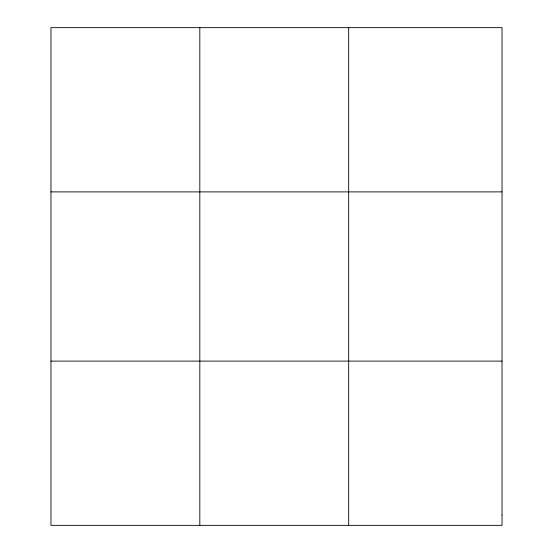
<?xml version="1.0" encoding="UTF-8"?>
<svg xmlns="http://www.w3.org/2000/svg" width="553" height="553" viewBox="0 0 553 553"><rect width="100%" height="100%" fill="white"/><g stroke="black" fill="none" stroke-linecap="round" stroke-linejoin="round"><path stroke-width="0.83" d="M199.82 27.65L199.82 525.35M348.673 27.65L348.673 525.35M50.966 191.891L502.034 191.891M50.966 361.109L502.034 361.109M502.034 515.085L502.034 525.35L50.966 525.35L50.966 27.65L502.034 27.65L502.034 515.085"/></g></svg>
